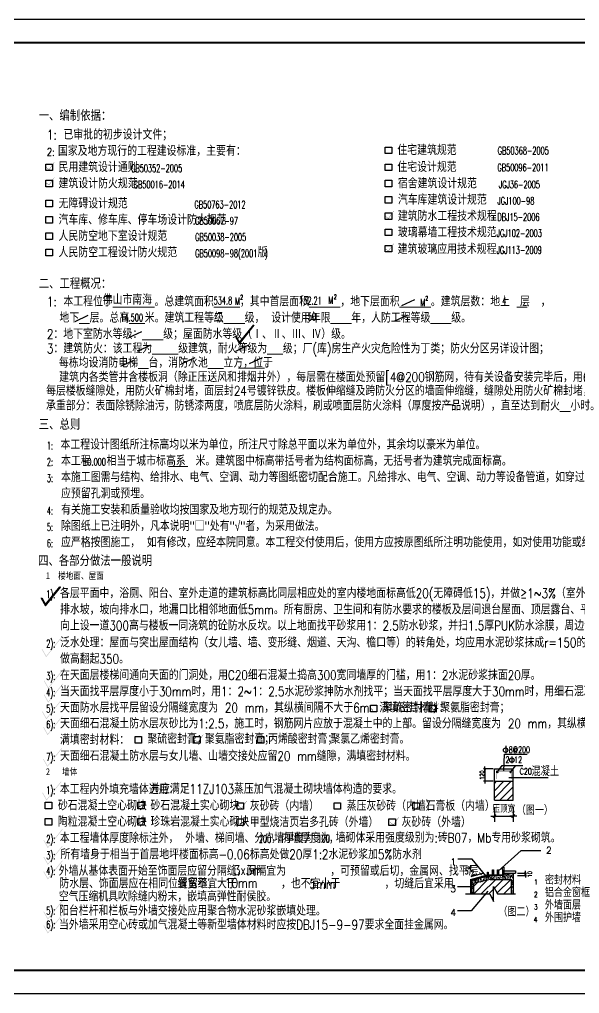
# Model space of a CAD drawing. Extents: x 2265485 to 2764500, y -717688 to -411246.
# Drawn here: x 2297613 to 2321749, y -717688 to -675688 of the extents above; entities that cross this region are included whole.
import ezdxf
from ezdxf.enums import TextEntityAlignment as Align

# ---------------------------------------------------------------- set-up
doc = ezdxf.new("R2010")
doc.units = 0
doc.header["$LTSCALE"] = 1000
doc.header["$MEASUREMENT"] = 0
doc.layers.get('0').update_dxf_attribs({"linetype": 'CONTINUOUS'})
doc.layers.get('Defpoints').update_dxf_attribs({"linetype": 'CONTINUOUS'})
for name, color, linetype in [('2', 57, 'CONTINUOUS'), ('6', 211, 'CONTINUOUS'), ('AXIS_TEXT', 7, 'CONTINUOUS'), ('PUB_DIM', 3, 'CONTINUOUS'), ('PUB_TEXT', 7, 'CONTINUOUS'), ('PUB_TITLE', 4, 'CONTINUOUS'), ('SOLID_HATCH', 251, 'CONTINUOUS'), ('STAIR', 2, 'CONTINUOUS'), ('TEXT', 7, 'CONTINUOUS'), ('填写说明', 1, 'CONTINUOUS'), ('阳台栏板', 4, 'CONTINUOUS')]:
    doc.layers.add(name, color=color, linetype=linetype)
doc.styles.add('-黑体', font='simhei.ttf')
doc.styles.add('_HZTXT', font='txt.shx', dxfattribs={"width": 0.8, "bigfont": 'HZTXT.shx'})
doc.styles.add('_ROMANC', font='ROMANC.shx', dxfattribs={"width": 0.6})
doc.styles.add('_SCRIPTS', font='simplex.shx', dxfattribs={"width": 0.8, "bigfont": 'hztxt.shx'})
doc.styles.add('_SIMPLEX', font='SIMPLEX.shx', dxfattribs={"width": 0.7, "bigfont": 'GBCBIG.shx'})
doc.styles.add('_TXT', font='SIMPLEX.shx', dxfattribs={"width": 0.6})
doc.styles.add('DIM_FONT', font='SIMPLEX.shx', dxfattribs={"width": 0.7})
doc.dimstyles.new('DIMN20', dxfattribs={"dimscale": 0.2, "dimtxt": 300, "dimasz": 100, "dimexe": 250, "dimexo": 300, "dimgap": 150, "dimtad": 1, "dimdec": 0, "dimzin": 0, "dimdsep": 46, "dimtxsty": 'DIM_FONT', "dimblk": 'ARCHTICK', "dimcen": 0.09, "dimclrt": 7, "dimazin": 2, "dimtfac": 1, "dimtdec": 0, "dimtix": 1, "dimtmove": 2, "dimatfit": 3, "dimfxl": 0, "dimtolj": 1, "dimtzin": 0, "dimarcsym": 0})
doc.dimstyles.new('normal', dxfattribs={"dimtxt": 300, "dimasz": 1, "dimexe": 250, "dimexo": 300, "dimgap": 150, "dimtad": 1, "dimdec": 0, "dimzin": 0, "dimdsep": 46, "dimtxsty": 'DIM_FONT', "dimblk": '_DIMX', "dimcen": 0.09, "dimclrt": 7, "dimadec": 0, "dimazin": 0, "dimtfac": 1, "dimtdec": 0, "dimtix": 1, "dimtmove": 2, "dimatfit": 3, "dimldrblk": '_DIMX', "dimfxl": 0, "dimtolj": 1, "dimtzin": 0, "dimarcsym": 0})

# ---------------------------------------------------------------- blocks, each defined once
blk = doc.blocks.new('_yzh')
at = {"layer": 'SOLID_HATCH', "linetype": 'Continuous'}
h = blk.add_hatch(color=256, dxfattribs=at)
edge = h.paths.add_edge_path()
edge.add_arc((0, 0), 0.5, 0, 360)
blk.add_circle((0, 0), 0.5)
blk = doc.blocks.new('_DIMX')
blk.add_line((-150, 0), (150, 0))
at = {"const_width": 50}
blk.add_lwpolyline([(-70, -70), (70, 70)], dxfattribs=at)
blk = doc.blocks.new('*D102')
at = {"layer": 'Defpoints', "color": 0, "transparency": 16777216}
for p in [(2318083, -707996), (2317666, -708536), (2318083, -708536)]:
    blk.add_point(p, dxfattribs=at)
at = {"layer": 'PUB_DIM', "color": 0, "lineweight": -2, "transparency": 16777216}
for p, q in [((2318023, -707996), (2317616, -707996)), ((2317666, -707997), (2317666, -708536)), ((2318023, -708536), (2317616, -708536))]:
    blk.add_line(p, q, dxfattribs=at)
at = {"layer": 'PUB_DIM', "color": 0, "lineweight": -2, "transparency": 16777216, "xscale": 0.6000000000000001, "yscale": 0.6000000000000001, "zscale": 0.6000000000000001}
for p, rotation in [((2317666, -707996), 90), ((2317666, -708536), 270)]:
    blk.add_blockref('_DIMX', p, dxfattribs=dict(at, rotation=rotation))
at = {"layer": 'PUB_DIM', "color": 3, "transparency": 16777216, "insert": (2317546, -708266), "char_height": 180, "attachment_point": 5, "rotation": 90, "style": 'DIM_FONT'}
blk.add_mtext('\\A1;120', dxfattribs=at)
blk = doc.blocks.new('_ArchTick')
at = {"color": 0, "linetype": 'ByBlock', "const_width": 0.4}
blk.add_lwpolyline([(-0.5, -0.5), (0.5, 0.5)], dxfattribs=at)
blk = doc.blocks.new('*D103')
at = {"color": 0, "lineweight": -2, "transparency": 16777216}
for p, q in [((2318083, -709646), (2318083, -710289)), ((2318893, -709646), (2318893, -710289)), ((2318082, -710039), (2318081, -710039)), ((2318083, -710039), (2318893, -710039)), ((2318894, -710039), (2318895, -710039))]:
    blk.add_line(p, q, dxfattribs=at)
at = {"layer": 'Defpoints', "color": 0, "transparency": 16777216}
for p in [(2318083, -709346), (2318893, -709346), (2318893, -710039)]:
    blk.add_point(p, dxfattribs=at)
at = {"color": 0, "lineweight": -2, "transparency": 16777216}
blk.add_blockref('_DIMX', (2318083, -710039), dxfattribs=at)
at = {"color": 0, "lineweight": -2, "transparency": 16777216, "rotation": 180}
blk.add_blockref('_DIMX', (2318893, -710039), dxfattribs=at)
at = {"color": 7, "transparency": 16777216, "insert": (2318488, -709739), "char_height": 300, "attachment_point": 5, "style": '_HZTXT'}
blk.add_mtext('\\A1;压顶宽', dxfattribs=at)
blk = doc.blocks.new('*D104')
at = {"layer": 'Defpoints', "color": 0, "transparency": 16777216}
for p in [(2319010, -712495), (2319010, -712598), (2319420, -712598)]:
    blk.add_point(p, dxfattribs=at)
at = {"layer": 'PUB_DIM', "color": 0, "lineweight": -2, "transparency": 16777216}
for p, q in [((2319070, -712495), (2319470, -712495)), ((2319070, -712598), (2319470, -712598)), ((2319420, -712495), (2319420, -712598))]:
    blk.add_line(p, q, dxfattribs=at)
at = {"layer": 'PUB_DIM', "color": 0, "lineweight": -2, "transparency": 16777216, "xscale": 0.6000000000000001, "yscale": 0.6000000000000001, "zscale": 0.6000000000000001}
for p, rotation in [((2319420, -712495), 90), ((2319420, -712598), 270)]:
    blk.add_blockref('_DIMX', p, dxfattribs=dict(at, rotation=rotation))
at = {"layer": 'PUB_DIM', "color": 3, "transparency": 16777216, "insert": (2319608, -712546), "char_height": 180, "attachment_point": 5, "rotation": 90, "style": 'DIM_FONT'}
blk.add_mtext('\\A1;10', dxfattribs=at)

msp = doc.modelspace()

# ---------------------------------------------------------------- hatches: boundary and pattern name
at = {"layer": '2'}
h = msp.add_hatch(dxfattribs=at)
h.set_pattern_fill('ANSI31', color=256, scale=18, angle=135, style=0)
h.set_pattern_definition([(180, (1880684.12, -1012824.6), (-1e-14, -57.15), [])])
h.paths.add_polyline_path([(2317049.1, -713394.6), (2317094.1, -713394.6), (2317094.1, -712809.6), (2317049.1, -712775.4)])
at = {"layer": '6'}
h = msp.add_hatch(dxfattribs=at)
h.set_pattern_fill('ANSI31', color=256, scale=1800, style=0)
h.set_pattern_definition([(45, (2323734.22, -1015126.7), (-159.09903, 159.09903), [])])
h.paths.add_polyline_path([(2318892.9, -709346.5), (2318892.9, -708536.5), (2318082.9, -708536.5), (2318082.9, -709346.5)])
h = msp.add_hatch(dxfattribs=at)
h.set_pattern_fill('ANSI31', color=256, scale=18, angle=55, style=0)
h.set_pattern_definition([(100, (1880684.12, -1012824.6), (-56.281763, -9.9239934), [])])
h.paths.add_polyline_path([(2317787.1, -712617.1), (2317787.1, -712570.4), (2317049.1, -712775.4), (2317094.1, -712809.6)])
h = msp.add_hatch(dxfattribs=at)
h.set_pattern_fill('AR-CONC', color=256, scale=0.9, style=0)
h.set_pattern_definition([(50, (1880684.12, -1012824.6), (163.966202, -14.345177), [17.145, -188.595]), (355, (1880684.12, -1012824.6), (-31.718543, 171.95098), [13.716, -150.876]), (100.451, (1880697.78, -1012825.8), (132.24825, 157.60502), [14.571, -160.281]), (46.1842, (1880684.12, -1012778.88), (243.97114, -37.838095), [25.7175, -282.8925]), (96.6356, (1880704.45, -1012782.03), (213.66381, 222.683), [21.8565, -240.4215]), (351.184, (1880684.12, -1012778.88), (213.66415, 222.68261), [20.574, -226.314]), (21, (1880706.98, -1012790.31), (136.453392, -92.038967), [17.145, -188.595]), (326, (1880706.98, -1012790.31), (55.621826, 165.76917), [13.716, -150.876]), (71.4514, (1880718.35, -1012797.98), (192.07484, 73.73057), [14.571, -160.281]), (37.5, (1880684.12, -1012824.6), (2.779743, 76.099535), [0, -149.0472, 0, -153.162, 0, -151.4475]), (7.5, (1880684.12, -1012824.6), (60.137696, 90.162517), [0, -87.3252, 0, -145.6182, 0, -57.7215]), (327.5, (1880633.14, -1012824.6), (122.031536, -5.1558696), [0, -57.15, 0, -178.308, 0, -236.601]), (317.5, (1880610.28, -1012824.6), (133.316263, 22.883842), [0, -74.295, 0, -118.4148, 0, -168.021])])
h.paths.add_polyline_path([(2317094.1, -712809.6), (2317094.1, -713394.6), (2317184.1, -713394.6), (2317184.1, -712944.6), (2317904.1, -712764.6), (2318804.1, -712764.6), (2318804.1, -713394.6), (2318894.1, -713394.6), (2318894.1, -712494.6), (2318489.1, -712494.6), (2318489.1, -712674.6), (2318445.9, -712674.6), (2318445.9, -712593.8), (2317819.5, -712593.8), (2317819.5, -712634.5), (2317858.8, -712634.5), (2317858.8, -712649.4), (2317819.5, -712649.4), (2317819.5, -712674.6), (2317787.1, -712674.6), (2317787.1, -712617.1)])
h = msp.add_hatch(dxfattribs=at)
h.set_pattern_fill('ANSI31', color=256, scale=72, style=0)
h.set_pattern_definition([(45, (1880684.12, -1012824.6), (-161.64461, 161.64461), [])])
h.paths.add_polyline_path([(2317184.1, -712944.6), (2317184.1, -713394.6), (2317886.1, -713394.6), (2318048.1, -713718.6), (2318048.1, -713070.6), (2318210.1, -713394.6), (2318804.1, -713394.6), (2318804.1, -712764.6), (2317904.1, -712764.6)])
at = {"layer": '阳台栏板', "ltscale": 100}
for points in [[(2306929, -689321), (2307098.3, -689619.3), (2307712.4, -688849.4), (2307733.5, -688866.3), (2307094.5, -689667.3), (2306905.5, -689334.3)], [(2298569.6, -700620.8), (2298738.9, -700919.1), (2299353, -700149.3), (2299374.2, -700166.1), (2298735.2, -700967.1), (2298546.2, -700634.1)], [(2298596.6, -702837.2), (2298765.9, -703135.5), (2299380, -702365.7), (2299401.2, -702382.5), (2298762.2, -703183.5), (2298573.2, -702850.5)], [(2298686.6, -704195.2), (2298855.9, -704493.5), (2299470, -703723.6), (2299491.2, -703740.5), (2298852.2, -704541.5), (2298663.2, -704208.5)], [(2298686.6, -704799.2), (2298855.9, -705097.5), (2299470, -704327.7), (2299491.2, -704344.5), (2298852.2, -705145.5), (2298663.2, -704812.5)], [(2298605.6, -705519.2), (2298774.9, -705817.5), (2299389, -705047.7), (2299410.2, -705064.5), (2298771.2, -705865.5), (2298582.2, -705532.5)], [(2298659.6, -706200.8), (2298828.9, -706499.1), (2299443, -705729.3), (2299464.2, -705746.1), (2298825.2, -706547.1), (2298636.2, -706214.1)], [(2298650.6, -707568.8), (2298819.9, -707867.1), (2299434, -707097.3), (2299455.2, -707114.1), (2298816.2, -707915.1), (2298627.2, -707582.1)], [(2298614.6, -709017.8), (2298783.9, -709316.1), (2299398, -708546.3), (2299419.2, -708563.1), (2298780.2, -709364.1), (2298591.2, -709031.1)], [(2298668.6, -711069.8), (2298837.9, -711368.1), (2299452, -710598.3), (2299473.2, -710615.1), (2298834.2, -711416.1), (2298645.2, -711083.1)], [(2298668.6, -711792), (2298837.9, -712090.3), (2299452, -711320.5), (2299473.2, -711337.3), (2298834.2, -712138.3), (2298645.2, -711805.3)], [(2298668.6, -712426.1), (2298837.9, -712724.4), (2299452, -711954.6), (2299473.2, -711971.4), (2298834.2, -712772.4), (2298645.2, -712439.4)], [(2298668.6, -714152.9), (2298837.9, -714451.2), (2299452, -713681.4), (2299473.2, -713698.3), (2298834.2, -714499.3), (2298645.2, -714166.3)], [(2298668.6, -714751.7), (2298837.9, -715050), (2299452, -714280.2), (2299473.2, -714297), (2298834.2, -715098), (2298645.2, -714765)]]:
    msp.add_hatch(color=256, dxfattribs=at).paths.add_polyline_path(points)

# ---------------------------------------------------------------- linework, layer by layer
for p, q in [((2318575.5, -707002.4), (2318570.2, -707322.8)), ((2318489.6, -708093.7), (2318510.8, -707364.3)), ((2318510.8, -707364.3), (2319494.2, -707364.3)), ((2318838.2, -707474.8), (2318838.2, -707752.9)), ((2318082.9, -707996.5), (2318892.9, -707996.5)), ((2318082.9, -709346.5), (2318082.9, -707996.5)), ((2318208.3, -708131.6), (2318420.5, -707854.9)), ((2318420.5, -707854.9), (2319312.5, -707854.9)), ((2318788.1, -708131.6), (2319000.3, -707854.9)), ((2318892.9, -709346.5), (2318892.9, -707996.5)), ((2318082.9, -708536.5), (2318892.9, -708536.5)), ((2318699.9, -708369), (2320402.2, -708369)), ((2318082.9, -709346.5), (2318892.9, -709346.5)), ((2318435.1, -712354.2), (2318435.1, -712242.6)), ((2318435.1, -712242.6), (2318489.1, -712242.6)), ((2318489.1, -712242.6), (2318489.1, -712674.6)), ((2317787.1, -712458.6), (2317819.5, -712458.6)), ((2317787.1, -712674.6), (2317787.1, -712458.6)), ((2317787.1, -712674.6), (2317819.5, -712674.6)), ((2317819.5, -712458.6), (2317819.5, -712566.6)), ((2317819.5, -712566.6), (2318003.1, -712566.6)), ((2318445.9, -712593.8), (2317819.5, -712593.8)), ((2317819.5, -712593.8), (2317819.5, -712634.5)), ((2317819.5, -712634.5), (2317858.8, -712634.5)), ((2317819.5, -712649.4), (2317819.5, -712674.6)), ((2317858.8, -712649.4), (2317819.5, -712649.4)), ((2317858.8, -712634.5), (2317858.8, -712649.4)), ((2317992.3, -712462.5), (2317992.3, -712350.6)), ((2317992.3, -712350.6), (2318046.3, -712350.6)), ((2317992.3, -712462.5), (2318003.1, -712462.5)), ((2318003.1, -712566.6), (2318003.1, -712462.5)), ((2318035.5, -712462.5), (2318046.3, -712462.5)), ((2318035.5, -712462.5), (2318035.5, -712566.6)), ((2318035.5, -712566.6), (2318219.1, -712566.6)), ((2318046.3, -712350.6), (2318046.3, -712462.5)), ((2318208.3, -712350.6), (2318262.3, -712350.6)), ((2318208.3, -712462.5), (2318208.3, -712350.6)), ((2318208.3, -712462.5), (2318219.1, -712462.5)), ((2318219.1, -712566.6), (2318219.1, -712462.5)), ((2318251.5, -712462.5), (2318262.3, -712462.5)), ((2318251.5, -712462.5), (2318251.5, -712566.6)), ((2318251.5, -712566.6), (2318445.9, -712566.6)), ((2318262.3, -712350.6), (2318262.3, -712462.5)), ((2318435.1, -712354.2), (2318445.9, -712354.2)), ((2318445.9, -712566.6), (2318445.9, -712354.2)), ((2318445.9, -712674.6), (2318445.9, -712593.8)), ((2318489.1, -712674.6), (2318445.9, -712674.6)), ((2318489.1, -712404.6), (2318984.1, -712404.6)), ((2318489.1, -712494.6), (2318984.1, -712494.6)), ((2318984.1, -712404.6), (2318984.1, -712494.6)), ((2317904.1, -712764.6), (2317184.1, -712944.6)), ((2317184.1, -712944.6), (2317184.1, -713394.6)), ((2317904.1, -712764.6), (2318804.1, -712764.6)), ((2318804.1, -712764.6), (2318804.1, -713394.6))]:
    msp.add_line(p, q)
for points, const_width in [([(2318160.6, -708442.1), (2318160.6, -708093.7), (2318818.7, -708093.7), (2318818.7, -708442.1)], 22.5), ([(2317733.1, -712669.1), (2317733.1, -712579.1)], 108)]:
    msp.add_lwpolyline(points, dxfattribs=dict(const_width=const_width))
for centre in [(2318564.8, -707194.4), (2318832.9, -707624.5)]:
    msp.add_circle(centre, 94.7)
at = {"layer": '2'}
for p, q in [((2317049.1, -712775.4), (2317787.1, -712570.4)), ((2317094.1, -712809.6), (2317787.1, -712617.1)), ((2318894.1, -712494.6), (2318894.1, -713394.6)), ((2317094.1, -712809.6), (2317049.1, -712775.4)), ((2317049.1, -712775.4), (2317049.1, -713394.6)), ((2317094.1, -712809.6), (2317094.1, -713394.6))]:
    msp.add_line(p, q, dxfattribs=at)
at = {"layer": 'PUB_TITLE'}
for p, q in [((2317118.9, -711894.8), (2316499.1, -711894.8)), ((2317710.1, -712615.1), (2317118.9, -711894.8)), ((2318239.7, -712417.1), (2319231, -711518.7)), ((2319231, -711518.7), (2320079, -711518.7)), ((2317074, -712644.3), (2317588.9, -712505.1)), ((2317225.4, -712553.5), (2317074, -712644.3)), ((2317087, -713091), (2316493.6, -713091)), ((2317796.2, -713278.1), (2317087, -714120.1)), ((2317087, -714120.1), (2316493.6, -714120.1))]:
    msp.add_line(p, q, dxfattribs=at)
at = {"layer": 'PUB_TITLE', "color": 7}
msp.add_lwpolyline([(2290240, -717688.1), (2349640, -717688.1), (2349640, -675688.1), (2290240, -675688.1)], close=True, dxfattribs=at)
at = {"layer": 'PUB_TITLE', "color": 7, "const_width": 100}
msp.add_lwpolyline([(2292740, -716688.1), (2348640, -716688.1), (2348640, -676688.1), (2292740, -676688.1)], close=True, dxfattribs=at)
at = {"layer": 'STAIR'}
for p, q in [((2318048.1, -713718.6), (2318048.1, -713070.6)), ((2318048.1, -713070.6), (2318210.1, -713394.6)), ((2316833.1, -713394.6), (2317886.1, -713394.6)), ((2317886.1, -713394.6), (2318048.1, -713718.6)), ((2318210.1, -713394.6), (2318984.1, -713394.6))]:
    msp.add_line(p, q, dxfattribs=at)
at = {"layer": 'TEXT', "color": 3}
for p, q in [((2314095.6, -688024.1), (2314655.4, -687755.6)), ((2300006.6, -688709.4), (2300566.4, -688440.9)), ((2313791.3, -688687.3), (2314351, -688418.8)), ((2302321.4, -689407.9), (2302881.2, -689139.3)), ((2302717.4, -689983.8), (2303277.2, -689715.3)), ((2306934.2, -689983.8), (2307493.9, -689715.3)), ((2301986, -690641.8), (2302545.8, -690373.3)), ((2304627.4, -690527.6), (2305187.2, -690259.1)), ((2307527.8, -690527.6), (2308087.6, -690259.1))]:
    msp.add_line(p, q, dxfattribs=at)
for points in [[(2313373.9, -681190.6), (2313654.7, -681190.6), (2313654.7, -681471.4), (2313373.9, -681471.4)], [(2298749.5, -681920.1), (2299030.3, -681920.1), (2299030.3, -682200.9), (2298749.5, -682200.9)], [(2298749.5, -681920.1), (2299030.3, -681920.1), (2299030.3, -682200.9), (2298749.5, -682200.9)], [(2313373.9, -681920.1), (2313654.7, -681920.1), (2313654.7, -682200.9), (2313373.9, -682200.9)], [(2298749.5, -682622.1), (2299030.3, -682622.1), (2299030.3, -682902.9), (2298749.5, -682902.9)], [(2313373.9, -682622.1), (2313654.7, -682622.1), (2313654.7, -682902.9), (2313373.9, -682902.9)], [(2313373.9, -683324.1), (2313654.7, -683324.1), (2313654.7, -683604.9), (2313373.9, -683604.9)], [(2298749.5, -683485.8), (2299030.3, -683485.8), (2299030.3, -683766.6), (2298749.5, -683766.6)], [(2313373.9, -684026.1), (2313654.7, -684026.1), (2313654.7, -684306.9), (2313373.9, -684306.9)], [(2298749.5, -684187.8), (2299030.3, -684187.8), (2299030.3, -684468.6), (2298749.5, -684468.6)], [(2298749.5, -684889.8), (2299030.3, -684889.8), (2299030.3, -685170.6), (2298749.5, -685170.6)], [(2313373.9, -684728.1), (2313654.7, -684728.1), (2313654.7, -685008.9), (2313373.9, -685008.9)], [(2313373.9, -685430.1), (2313654.7, -685430.1), (2313654.7, -685710.9), (2313373.9, -685710.9)], [(2298749.5, -685591.8), (2299030.3, -685591.8), (2299030.3, -685872.6), (2298749.5, -685872.6)], [(2312738.5, -705255), (2313019.3, -705255), (2313019.3, -705535.8), (2312738.5, -705535.8)], [(2315264.8, -705255), (2315545.6, -705255), (2315545.6, -705535.8), (2315264.8, -705535.8)], [(2302591.8, -706607.1), (2302872.6, -706607.1), (2302872.6, -706887.9), (2302591.8, -706887.9)], [(2305118.1, -706607.1), (2305398.9, -706607.1), (2305398.9, -706887.9), (2305118.1, -706887.9)], [(2307865.4, -706607.1), (2308146.2, -706607.1), (2308146.2, -706887.9), (2307865.4, -706887.9)], [(2298722.5, -709442.1), (2299003.3, -709442.1), (2299003.3, -709722.9), (2298722.5, -709722.9)], [(2302709.5, -709442.1), (2302990.3, -709442.1), (2302990.3, -709722.9), (2302709.5, -709722.9)], [(2306993.5, -709460.4), (2307274.3, -709460.4), (2307274.3, -709741.2), (2306993.5, -709741.2)], [(2311169.5, -709460.4), (2311450.3, -709460.4), (2311450.3, -709741.2), (2311169.5, -709741.2)], [(2314568.6, -709460.4), (2314849.4, -709460.4), (2314849.4, -709741.2), (2314568.6, -709741.2)], [(2298722.5, -710144.1), (2299003.3, -710144.1), (2299003.3, -710424.9), (2298722.5, -710424.9)], [(2302709.5, -710144.1), (2302990.3, -710144.1), (2302990.3, -710424.9), (2302709.5, -710424.9)], [(2306993.5, -710162.4), (2307274.3, -710162.4), (2307274.3, -710443.2), (2306993.5, -710443.2)], [(2313536.5, -710162.4), (2313817.3, -710162.4), (2313817.3, -710443.2), (2313536.5, -710443.2)]]:
    msp.add_lwpolyline(points, close=True, dxfattribs=at)
at = {"layer": '填写说明', "const_width": 11.7}
for points in [[(2298732.4, -682050.4), (2298890.5, -682161.1), (2299112, -681844.8)], [(2298732.4, -682713.8), (2298890.5, -682824.5), (2299112, -682508.2)], [(2313356.8, -684156.4), (2313514.9, -684267.1), (2313736.4, -683950.8)], [(2313356.8, -685560.4), (2313514.9, -685671.1), (2313736.4, -685354.8)], [(2315296.5, -705385.2), (2315454.6, -705495.9), (2315676.1, -705179.7)], [(2305149.8, -706737.4), (2305307.9, -706848.1), (2305529.4, -706531.8)], [(2307024.8, -709592.9), (2307183, -709703.6), (2307404.4, -709387.3)], [(2313575.4, -710301), (2313733.5, -710411.8), (2313955, -710095.5)]]:
    msp.add_lwpolyline(points, dxfattribs=at)
at = {"layer": '阳台栏板', "ltscale": 100}
for p, q in [((2299353, -700149.3), (2299374.2, -700166.1)), ((2298546.2, -700634.1), (2298569.6, -700620.8))]:
    msp.add_line(p, q, dxfattribs=at)
for points in [[(2306905.5, -689334.3), (2307094.5, -689667.3), (2307733.5, -688866.3)], [(2306929, -689321), (2307098.3, -689619.3), (2307712.4, -688849.4)], [(2298546.2, -700634.1), (2298735.2, -700967.1), (2299374.2, -700166.1)], [(2298569.6, -700620.8), (2298738.9, -700919.1), (2299353, -700149.3)]]:
    msp.add_lwpolyline(points, dxfattribs=at)

# ---------------------------------------------------------------- block references
at = {"xscale": 45, "yscale": 45, "zscale": 0.9}
for p in [(2318208.3, -708142.8), (2318775.1, -708142.8)]:
    msp.add_blockref('_yzh', p, dxfattribs=at)

# ---------------------------------------------------------------- texts
for s, height, style, width, p in [('8@200', 272.17, '_ROMANC', 0.6, (2318701.3, -707315.9)), ('2', 272.2, '_ROMANC', 0.6, (2318557.7, -707746)), ('12', 272.17, '_ROMANC', 0.6, (2318932.2, -707746)), ('C20', 272.17, '_ROMANC', 0.6, (2319172.1, -708247)), ('混凝土', 367.2, '_HZTXT', 0.8, (2319678.5, -708305.4))]:
    msp.add_text(s, height=height, dxfattribs=dict(style=style, width=width)).set_placement(p)
at = {"layer": 'AXIS_TEXT', "color": 7, "style": '_HZTXT', "width": 0.8}
for s, height, p in [('1: 已审批的初步设计文件；', 409.5, (2298793.6, -680862.7)), ('2: ', 327.6, (2298793.6, -681564.7)), ('国家及地方现行的工程建设标准，主要有：', 409.5, (2299270.6, -681564.7)), ('住宅建筑规范', 409.5, (2313898.7, -681530.6)), ('民用建筑设计通则', 409.5, (2299296.5, -682266.7)), ('住宅设计规范', 409.5, (2313898.7, -682260.2)), ('建筑设计防火规范', 409.5, (2299296.5, -682968.7)), ('宿舍建筑设计规范', 409.5, (2313920.9, -682968.7)), ('汽车库建筑设计规范', 409.5, (2313920.9, -683670.7)), ('无障碍设计规范', 409.5, (2299296.5, -683832.4)), ('汽车库、修车库、停车场设计防火规范', 409.5, (2299296.5, -684534.4)), ('建筑防水工程技术规程', 409.5, (2313920.9, -684372.7)), ('人民防空地下室设计规范', 409.5, (2299296.5, -685236.4)), ('玻璃幕墙工程技术规范', 409.5, (2313920.9, -685074.7)), ('建筑玻璃应用技术规程', 409.5, (2313912.7, -685800.3)), ('人民防空工程设计防火规范', 409.5, (2299296.5, -685938.4)), ('1: 本工程位于________。总建筑面积_____，其中首层面积______，地下层面积______。建筑层数：地上 __  ，', 409.5, (2298793.6, -688057.8)), ('地下__层。总高___米。建筑工程等级____级， 设计使用年限____年，人防工程等级____级。', 409.5, (2299334.5, -688759.8)), ('2：地下室防水等级：____级；屋面防水等级（Ⅰ、Ⅱ、Ⅲ、Ⅳ）级。', 409.5, (2298793.6, -689461.8)), ('3：建筑防火：该工程为_____级建筑，耐火等级为___级；厂(库)房生产火灾危险性为丁类；防火分区另详设计图；', 409.5, (2298793.6, -690083.8)), ('每栋均设消防电梯__台，消防水池___立方，位于', 409.5, (2299316.1, -690696.9)), ('建筑内各类管井含楼板洞（除正压送风和排烟井外），每层需在楼面处预留[4@200钢筋网，待有关设备安装完毕后，用60厚C20砼封堵。凡玻璃幕墙与', 409.5, (2299323.6, -691316.7)), ('每层楼板缝隙处，用防火矿棉封堵，面层封24号镀锌铁皮。楼板伸缩缝及跨防火分区的墙面伸缩缝，缝隙处用防火矿棉封堵，面层封金属板或按大样。钢结构', 409.5, (2298759.5, -691907.4)), ('承重部分：表面除锈除油污，防锈漆两度，喷底层防火涂料，刷或喷面层防火涂料（厚度按产品说明），直至达到耐火__小时。', 409.5, (2298759.5, -692547.6)), ('本工程设计图纸所注标高均以米为单位，所注尺寸除总平面以米为单位外，其余均以豪米为单位。', 409.5, (2299380.5, -694227.7)), ('本工程', 409.5, (2299404.7, -694929.7)), ('相当于城市标高系', 409.5, (2301369, -694929.7)), ('米。建筑图中标高带括号者为结构面标高，无括号者为建筑完成面标高。', 409.5, (2305202.5, -694929.7)), ('本施工图需与结构、给排水、电气、空调、动力等图纸密切配合施工。凡给排水、电气、空调、动力等设备管道，如穿过钢筋混凝土构件、墙身者，均', 409.5, (2299404.7, -695631.7)), ('应预留孔洞或预埋。', 409.5, (2299404.7, -696333.7)), ('有关施工安装和质量验收均按国家及地方现行的规范及规定办。', 409.5, (2299404.7, -697035.7)), ('除图纸上已注明外，凡本说明"□"处有"√"者，为采用做法。', 409.5, (2299404.7, -697737.7)), ('应严格按图施工， 如有修改，应经本院同意。本工程交付使用后，使用方应按原图纸所注明功能使用，如对使用功能或结构作修改，应经本院同意。', 409.5, (2299404.7, -698439.7)), ('各层平面中，浴厕、阳台、室外走道的建筑标高比同层相应处的室内楼地面标高低20(无障碍低15)，并做≥1~3%（室外走道为3%，其余为1%）', 409.5, (2299359.9, -700635.7)), ('排水坡，坡向排水口，地漏口比相邻地面低5mm。所有厨房、卫生间和有防水要求的楼板及层间退台屋面、顶层露台、平台等周边除门洞外', 409.5, (2299359.9, -701337.7)), ('向上设一道300高与楼板一同浇筑的砼防水反坎。以上地面找平砂浆用1：2.5防水砂浆，并扫1.5厚PUK防水涂膜，周边沿墙高出300。', 409.5, (2299359.9, -702030)), ('泛水处理：屋面与突出屋面结构（女儿墙、墙、变形缝、烟道、天沟、檐口等）的转角处，均应用水泥砂浆抹成r=150的园角，再将柔性防水向上', 409.5, (2299359.9, -702762.1)), ('做高翻起350。', 409.5, (2299359.9, -703464.1)), ('在天面层楼梯间通向天面的门洞处，用C20细石混凝土捣高300宽同墙厚的门槛，用1：2水泥砂浆抹面20厚。', 409.5, (2299359.9, -704166.1)), ('当天面找平层厚度小于30mm时，用1：2~1：2.5水泥砂浆抻防水剂找平；当天面找平层厚度大于30mm时，用细石混凝土找平。', 409.5, (2299359.9, -704868.1)), ('天面防水层找平层留设分隔缝宽度为 20 mm，其纵横间隔不大于6m。满填密封材料：', 409.5, (2299359.9, -705570.1)), ('聚硫密封膏；', 409.5, (2313274.5, -705567.5)), ('聚氨脂密封膏；', 409.5, (2315750.4, -705567.5)), ('天面细石混凝土防水层灰砂比为1:2.5，施工时，钢筋网片应放于混凝土中的上部。留设分隔缝宽度为 20 mm，其纵横间隔不大于6m。', 409.5, (2299359.9, -706251.7)), ('满填密封材料：', 409.5, (2299359.9, -706953.7)), ('聚硫密封膏；', 409.5, (2303127.8, -706919.6)), ('聚氨脂密封膏；', 409.5, (2305603.7, -706919.6)), ('丙烯酸密封膏；', 409.5, (2308328.5, -706919.6)), ('聚氯乙烯密封膏。', 409.5, (2311014.3, -706919.6)), ('天面细石混凝土防水层与女儿墙、山墙交接处应留20 mm缝隙，满填密封材料。', 409.5, (2299359.9, -707655.7)), ('本工程内外填充墙体选用：', 409.5, (2299353.5, -709086.7)), ('并应满足11ZJ103蒸压加气混凝土砌块墙体构造的要求。', 409.5, (2303245.1, -709074.7)), ('砂石混凝土空心砌块', 409.5, (2299269.5, -709788.7)), ('砂石混凝土实心砌块', 409.5, (2303256.5, -709788.7)), ('灰砂砖（内墙）', 409.5, (2307540.5, -709807)), ('蒸压灰砂砖（内墙）', 409.5, (2311716.5, -709807)), ('石膏板（内墙）', 409.5, (2315115.6, -709807)), ('陶粒混凝土空心砌块', 409.5, (2299269.5, -710490.7)), ('珍珠岩混凝土实心砌块', 409.5, (2303256.5, -710490.7)), ('甲型烧洁页岩多孔砖（外墙）', 409.5, (2307540.5, -710509)), ('灰砂砖（外墙）', 409.5, (2314083.5, -710509)), ('本工程墙体厚度除标注外， 外墙、梯间墙、分户墙厚度为', 409.5, (2299353.5, -711192.7)), ('，内墙厚度为', 409.5, (2308455.6, -711192.7)), (' 墙砌体采用强度级别为:砖B07，Mb专用砂浆砌筑。', 409.5, (2310947.4, -711177.9)), ('所有墙身于相当于首层地坪楼面标高-0.06标高处做20厚1:2水泥砂浆加5%防水剂', 409.5, (2299377.6, -711894.7)), ('外墙从基体表面开始至饰面层应留分隔缝，间隔宜为      ，可预留或后切，金属网、找平层、', 409.5, (2299307.7, -712610)), ('3x3m', 409.5, (2306854.9, -712577.2)), ('防水层、饰面层应在相同位置留缝，', 409.5, (2299333.3, -713147.7)), ('缝宽不宜大于      ，也不宜小于      ，切缝后宜采用', 409.5, (2304425.9, -713154.9)), ('10mm', 409.5, (2306470.1, -713129.7)), ('5mm', 409.5, (2310114.6, -713170.6)), ('空气压缩机具吹除缝内粉末，嵌填高弹性耐侯胶。', 409.5, (2299306.5, -713713.4)), ('阳台栏杆和栏板与外墙交接处应用聚合物水泥砂浆嵌填处理。', 409.5, (2299316.7, -714326.8)), ('当外墙采用空心砖或加气混凝土等新型墙体材料时应按DBJ15-9-97要求全面挂金属网。', 409.5, (2299316.7, -714925.6))]:
    msp.add_text(s, height=height, dxfattribs=at).set_placement(p)
at = {"layer": 'AXIS_TEXT', "color": 7, "linetype": 'ByBlock', "style": '_HZTXT', "width": 0.8}
msp.add_text('佛山市南海', height=409.5, dxfattribs=at).set_placement((2301199.8, -687976.8))
at = {"layer": 'PUB_TEXT', "width": 0.8}
for s, height, style, p in [('（图一）', 360, '_HZTXT', (2319047.5, -709978.7)), ('密封材料', 360, '_HZTXT', (2320258.6, -712986.2)), ('1', 216, '_SCRIPTS', (2319785.5, -712986.2)), ('铝合金窗框', 360, '_HZTXT', (2320258.6, -713526.2)), ('2', 216, '_SCRIPTS', (2319785.5, -713526.2)), ('（图二）', 360, '_HZTXT', (2318256.3, -714358.6)), ('3', 216, '_SCRIPTS', (2319785.5, -714066.2)), ('外墙面层', 360, '_HZTXT', (2320258.6, -714066.2)), ('4', 216, '_SCRIPTS', (2319776.5, -714606.2)), ('外围护墙', 360, '_HZTXT', (2320258.6, -714606.2))]:
    msp.add_text(s, height=height, dxfattribs=dict(at, style=style)).set_placement(p)
at = {"layer": 'PUB_TITLE', "style": '_TXT'}
for s, p in [('2', (2320306.1, -711652.2)), ('1', (2316180.5, -712154.7)), ('3', (2316180.5, -713313.6)), ('4', (2316180.5, -714342.7))]:
    msp.add_text(s, height=288, dxfattribs=at).set_placement(p)
at = {"layer": 'PUB_TITLE', "style": 'DIM_FONT', "width": 0.8}
msp.add_text('3%', height=270, rotation=20, dxfattribs=at).set_placement((2316817.3, -712568.7))
at = {"layer": 'TEXT', "color": 3}
for s, height, style, width, p in [('一、编制依据：', 409.5, '-黑体', 0.8, (2298442.6, -680016.7)), ('GB50368-2005', 327.6, '_TXT', 0.6, (2318222.7, -681505.7)), ('GB50352-2005', 327.6, '_TXT', 0.6, (2302420.9, -682266.7)), ('GB50096-2011', 327.6, '_TXT', 0.6, (2318211.5, -682235.2)), ('GB50016-2014', 327.6, '_TXT', 0.6, (2302534.5, -682968.7)), ('JGJ36-2005', 327.6, '_TXT', 0.6, (2318275.4, -682968.7)), ('GB50763-2012', 327.6, '_TXT', 0.6, (2305151.6, -683832.4)), ('JGJ100-98', 327.6, '_TXT', 0.6, (2318213, -683670.7)), ('DBJ15-2006', 327.6, '_TXT', 0.6, (2318213, -684372.7)), ('GB50067-97', 327.6, '_TXT', 0.6, (2305181, -684534.4)), ('GB50038-2005', 327.6, '_TXT', 0.6, (2305181, -685236.4)), ('JGJ102-2003', 327.6, '_TXT', 0.6, (2318180.4, -685065.3)), ('GB50098-98(2001', 327.6, '_TXT', 0.6, (2305181, -685938.4)), ('版', 409.5, '_HZTXT', 0.8, (2307876.1, -685938.4)), (')', 327.6, '_TXT', 0.6, (2308190.4, -685938.4)), ('JGJ113-2009', 327.6, '_TXT', 0.6, (2318175.9, -685794.4)), ('二、工程概况：', 409.5, '-黑体', 0.8, (2298442.6, -687261.7)), ('M', 327.6, '_TXT', 0.6, (2306899.5, -687998.6)), ('M', 327.6, '_TXT', 0.6, (2310930.7, -687955.6)), ('M', 327.6, '_TXT', 0.6, (2314885.9, -688054.6)), ('层', 409.5, '_HZTXT', 0.8, (2319186, -688057.8)), ('二', 409.5, '_HZTXT', 0.8, (2305978.8, -688759.8)), ('_____。', 409.5, '_HZTXT', 0.8, (2307054.8, -690686.8)), ('一', 409.5, '_HZTXT', 0.8, (2315937.1, -692556.6)), ('三、总则', 409.5, '-黑体', 0.8, (2298442.6, -693336.7)), ('1: ', 327.6, '_TXT', 0.6, (2298793.6, -694227.7)), ('2: ', 327.6, '_TXT', 0.6, (2298793.6, -694929.7)), ('%%P0.000', 327.6, '_TXT', 0.6, (2300342.9, -694925.3)), ('_____', 409.5, '_TXT', 0.6, (2304029.1, -694929.7)), ('3: ', 327.6, '_TXT', 0.6, (2298793.6, -695631.7)), ('4: ', 327.6, '_TXT', 0.6, (2298793.6, -697035.7)), ('5: ', 327.6, '_TXT', 0.6, (2298793.6, -697737.7)), ('6: ', 327.6, '_TXT', 0.6, (2298793.6, -698439.7)), ('四、各部分做法一般说明', 409.5, '-黑体', 0.8, (2298415.6, -699213.7)), ('1  楼地面、屋面', 292.5, '-黑体', 0.8, (2298753.8, -699816.7)), ('1): ', 327.6, '_TXT', 0.6, (2298766.6, -700635.7)), ('2): ', 327.6, '_TXT', 0.6, (2298766.6, -702762.1)), ('3): ', 327.6, '_TXT', 0.6, (2298766.6, -704166.1)), ('4): ', 327.6, '_TXT', 0.6, (2298766.6, -704868.1)), ('5): ', 327.6, '_TXT', 0.6, (2298766.6, -705570.1)), ('6): ', 327.6, '_TXT', 0.6, (2298766.6, -706251.7)), ('7): ', 327.6, '_TXT', 0.6, (2298766.6, -707655.7)), ('2   墙体', 292.5, '-黑体', 0.8, (2298753.8, -708267.7)), ('1): ', 327.6, '_TXT', 0.6, (2298766.6, -709086.7)), ('2): ', 327.6, '_TXT', 0.6, (2298766.6, -711192.7)), ('200', 327.6, '_SIMPLEX', 0.6, (2307928.1, -711192.7)), ('100', 327.6, '_SIMPLEX', 0.6, (2310458.8, -711170)), ('，', 409.5, '_HZTXT', 0.8, (2310946, -711211)), ('3): ', 327.6, '_TXT', 0.6, (2298766.6, -711894.7)), ('4): ', 327.6, '_TXT', 0.6, (2298766.6, -712569.7)), ('5): ', 327.6, '_TXT', 0.6, (2298766.6, -714279.7)), ('6): ', 327.6, '_TXT', 0.6, (2298766.6, -714878.5))]:
    msp.add_text(s, height=height, dxfattribs=dict(at, style=style, width=width)).set_placement(p)
at = {"layer": 'TEXT', "color": 6, "style": '_TXT', "width": 0.6}
for s, p in [('534.8', (2305982.8, -687972.3)), ('132.21', (2309664.9, -687972.3)), ('4', (2318412.8, -687987.1)), ('14.500', (2301959.1, -688704.2))]:
    msp.add_text(s, height=327.6, dxfattribs=at).set_placement(p)
at = {"layer": 'TEXT', "color": 3, "style": '_TXT', "width": 0.6}
for p in [(2307125.8, -687566.9), (2311163.7, -687546.1), (2315105.5, -687612.3)]:
    msp.add_text('2', height=196.6, dxfattribs=at).set_placement(p, align=Align.TOP_LEFT)
msp.add_text('50', height=327.6, dxfattribs=at).set_placement((2310393.6, -688662.9), align=Align.RIGHT)

# ---------------------------------------------------------------- dimensions: what is measured, and where the dimension line sits
dim = msp.add_linear_dim(base=(2318892.9, -710039), p1=(2318082.9, -709346.5), p2=(2318892.9, -709346.5), text='压顶宽', dimstyle='normal', override={"dimtxsty": '_HZTXT'})
dim.commit()
dim.dimension.update_dxf_attribs({"geometry": '*D103', "text_midpoint": (2318487.9, -709739)})
at = {"layer": 'PUB_DIM'}
dim = msp.add_linear_dim(base=(2317666.3, -708536.5), p1=(2318082.9, -707996.5), p2=(2318082.9, -708536.5), angle=90, text='120', dimstyle='DIMN20', override={"dimtxt": 900, "dimasz": 3, "dimblk1": '_DIMX', "dimblk2": '_DIMX', "dimsah": 1, "dimclrt": 3}, dxfattribs=at)
dim.commit()
dim.dimension.update_dxf_attribs({"geometry": '*D102', "text_midpoint": (2317546.3, -708266.5)})
dim = msp.add_linear_dim(base=(2319420, -712598.1), p1=(2319010.4, -712494.6), p2=(2319010.4, -712598.1), angle=270, text='10', dimstyle='DIMN20', override={"dimtxt": 900, "dimasz": 3, "dimblk1": '_DIMX', "dimblk2": '_DIMX', "dimsah": 1, "dimclrt": 3}, dxfattribs=at)
dim.commit()
dim.dimension.update_dxf_attribs({"geometry": '*D104', "text_midpoint": (2319608.3, -712546.4), "dimtype": 161})

doc.saveas('drawing.dxf')
